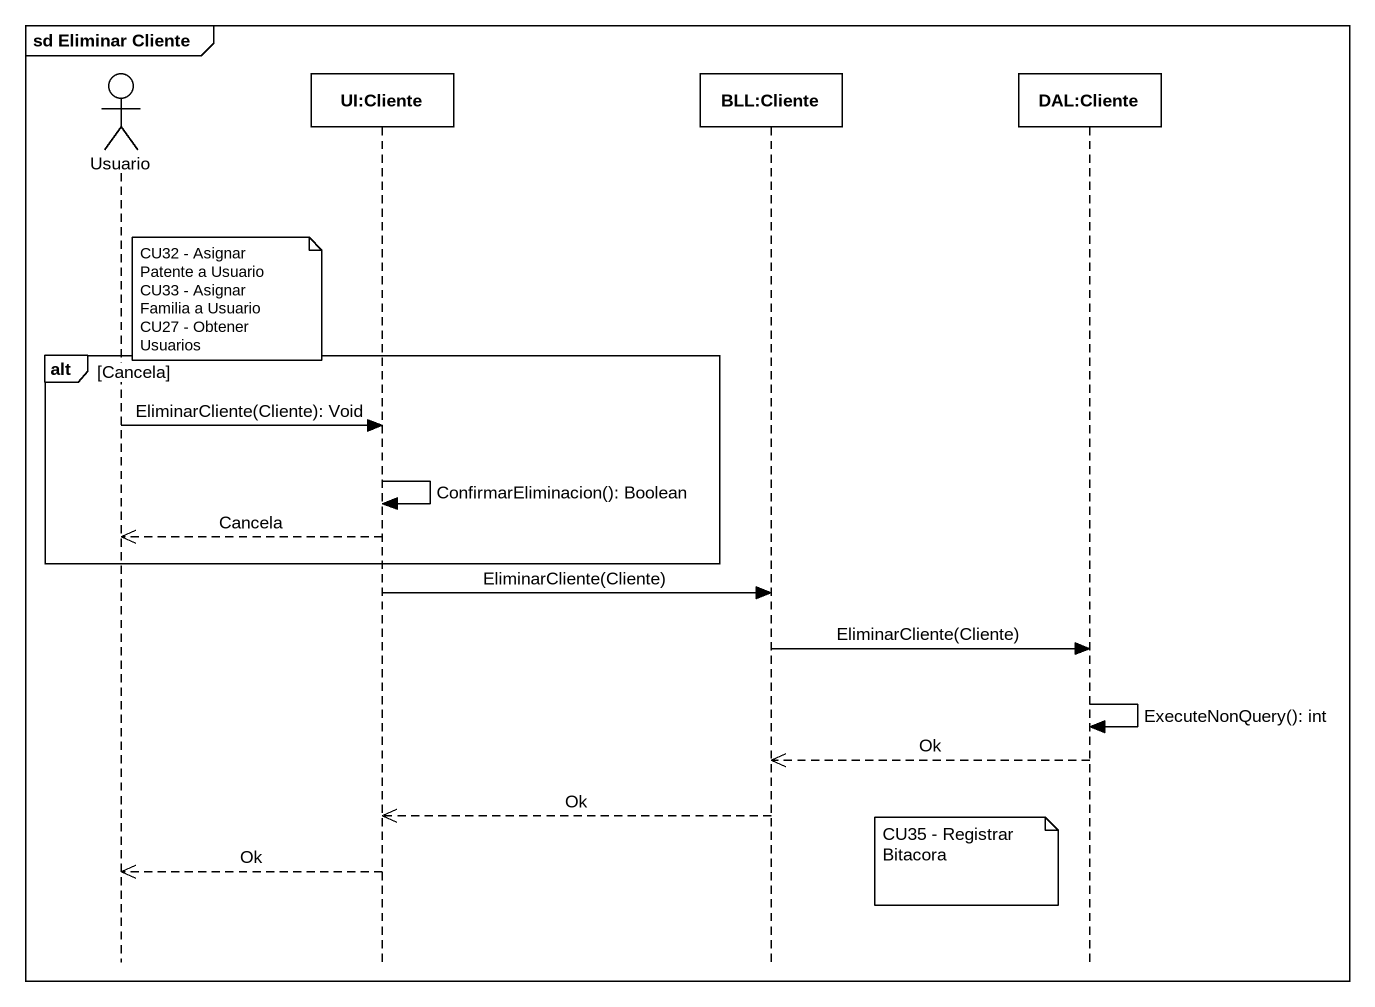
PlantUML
@startuml
mainframe sd Eliminar Cliente
hide footbox
actor Usuario
participant "UI:Cliente" as UI_Cliente
participant "BLL:Cliente" as BLL_Cliente
participant "DAL:Cliente" as DAL_Cliente

note right of Usuario
  CU32 - Asignar Patente a Usuario
  CU33 - Asignar Familia a Usuario
  CU27 - Obtener Usuarios
end note
alt Cancela
  Usuario -> UI_Cliente : EliminarCliente(Cliente): Void
  UI_Cliente -> UI_Cliente : ConfirmarEliminacion(): Boolean
  UI_Cliente -->> Usuario : Cancela
end
UI_Cliente -> BLL_Cliente : EliminarCliente(Cliente)
BLL_Cliente -> DAL_Cliente : EliminarCliente(Cliente)
DAL_Cliente -> DAL_Cliente : ExecuteNonQuery(): int
DAL_Cliente -->> BLL_Cliente : Ok
BLL_Cliente -->> UI_Cliente : Ok
note left of DAL_Cliente : CU35 - Registrar Bitacora
UI_Cliente -->> Usuario : Ok
@enduml
